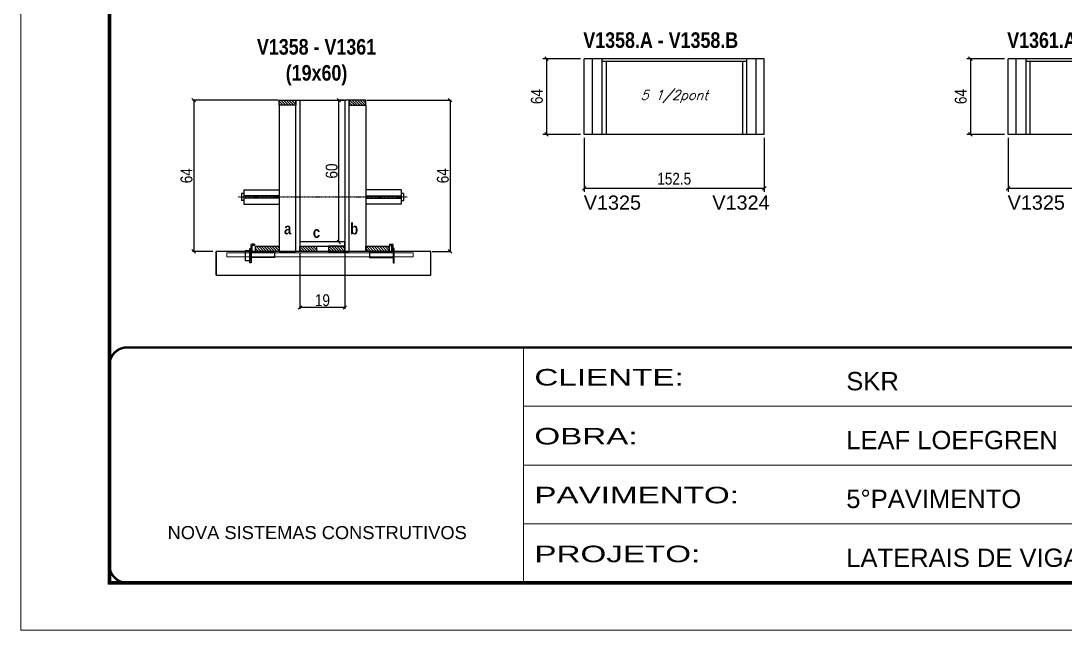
# Model space of a CAD drawing. Extents: x 3309 to 10384, y -2522 to 14608.
# Drawn here: x 3309 to 4193, y 2072 to 2588 of the extents above; entities that cross this region are included whole.
import ezdxf

# ---------------------------------------------------------------- set-up
doc = ezdxf.new("R2010")
doc.units = 0
for name, pattern in [('CONTINUO', [0]), ('DASHED', [0.75, 0.5, -0.25]), ('HIDDEN', [0.375, 0.25, -0.125])]:
    doc.linetypes.add(name, pattern=pattern)
for name, color, linetype in [('5', 5, 'Continuous'), ('barrote', 251, 'Continuous'), ('COTA', 241, 'Continuous'), ('detalhes', 4, 'Continuous'), ('NOMENCLATURA', 7, 'Continuous'), ('Painéis', 200, 'Continuous'), ('presilha', 1, 'Continuous'), ('SARR_2.2x10', 60, 'Continuous'), ('SARR_2.2x7', 40, 'Continuous'), ('SARR_3.5x7', 81, 'Continuous'), ('TENSOR', 3, 'Continuous'), ('texto', 7, 'Continuous')]:
    doc.layers.add(name, color=color, linetype=linetype)
for name, color, linetype, lineweight in [('CONCRETO', 251, 'Continuous', 25), ('Folhas', 255, 'Continuous', 9), ('SARRAFO DE PRESSAO', 251, 'DASHED', 9), ('SCO-___-LAJ', 2, 'Continuous', 0)]:
    doc.layers.add(name, color=color, linetype=linetype, lineweight=lineweight)
doc.styles.add('ARIAL', font='arial.ttf')
doc.styles.add('COTA TECNICA', font='techl___.ttf', dxfattribs={"height": 10})
doc.styles.add('COTA TECNICA 2X', font='techl___.ttf', dxfattribs={"height": 10})
doc.styles.add('Romans', font='romans.shx')
doc.styles.get("Standard").update_dxf_attribs({"font": 'arial.ttf'})
doc.styles.add('TECNICA', font='techb___.ttf', dxfattribs={"height": 10})
doc.styles.add('Tecnologia', font='')
doc.styles.get('Tecnologia').set_extended_font_data('Forgotten Futurist')
doc.dimstyles.new('PAINEL', dxfattribs={"dimtxt": 10, "dimasz": 3, "dimexe": 3, "dimexo": 3, "dimgap": 3, "dimtad": 1, "dimdec": 1, "dimzin": 12, "dimdsep": 46, "dimtxsty": 'COTA TECNICA', "dimblk1": 'OBLIQUE', "dimblk2": 'OBLIQUE', "dimsah": 1, "dimcen": 0.9, "dimclrd": 4, "dimclre": 4, "dimclrt": 240, "dimadec": 1, "dimazin": 3, "dimtfac": 1, "dimtdec": 1, "dimtmove": 0, "dimatfit": 3, "dimfxl": 1, "dimtolj": 1, "dimtzin": 12, "dimarcsym": 0})
doc.dimstyles.new('SECAO', dxfattribs={"dimscale": 0.333333, "dimtxt": 5, "dimasz": 9, "dimexe": 3, "dimexo": 3, "dimgap": 3, "dimtad": 1, "dimdec": 1, "dimlfac": 0.5, "dimzin": 12, "dimdsep": 46, "dimtxsty": 'COTA TECNICA 2X', "dimblk1": 'OBLIQUE', "dimblk2": 'OBLIQUE', "dimsah": 1, "dimcen": 0.9, "dimclrd": 4, "dimclre": 4, "dimclrt": 240, "dimadec": 1, "dimazin": 3, "dimtfac": 1, "dimtdec": 1, "dimtmove": 0, "dimatfit": 3, "dimfxl": 1, "dimtolj": 1, "dimtzin": 12, "dimarcsym": 0})
pattern_1 = [(135, (36781.1714, -121119.5846), (-1.122532015, -1.122532015), [])]

# ---------------------------------------------------------------- blocks, each defined once
blk = doc.blocks.new('9999999999')
at = {"color": 30, "linetype": 'CONTINUO'}
for p, q in [((98564.56, 34230.21), (98564.56, 34429.45)), ((98564.56, 34379.64), (99583.98, 34379.64)), ((98564.56, 34329.83), (99487.98, 34329.83)), ((98564.56, 34280.02), (99487.98, 34280.02))]:
    blk.add_line(p, q, dxfattribs=at)
at = {"color": 30, "linetype": 'CONTINUO', "const_width": 2}
blk.add_lwpolyline([(99583.98, 34230.21), (99583.98, 34414.45, 0.414214), (99568.98, 34429.45), (98228.98, 34429.45, 0.414214), (98213.98, 34414.45), (98213.98, 34245.21, 0.414214), (98228.98, 34230.21), (99583.98, 34230.21)], format="xyb", dxfattribs=at)
at = {"layer": 'Folhas'}
blk.add_lwpolyline([(98138.98, 34190.21), (99623.98, 34190.21), (99623.98, 35240.21), (98138.98, 35240.21)], close=True, dxfattribs=at)
at = {"layer": 'Folhas', "color": 30, "const_width": 3}
blk.add_lwpolyline([(98213.98, 34230.21), (99583.98, 34230.21), (99583.98, 35200.21), (98213.98, 35200.21)], close=True, dxfattribs=at)
at = {"color": 7, "linetype": 'Continuous', "ltscale": 5, "style": 'ARIAL'}
for s, height, p in [('SKR', 15.483, (98837.68, 34393.13)), ('LEAF LOEFGREN', 15.4829, (98837.68, 34343.32)), ('5°PAVIMENTO', 15.4829, (98837.68, 34293.51)), ('NOVA SISTEMAS CONSTRUTIVOS', 11.0592, (98263.19, 34267.21)), ('LATERAIS DE VIGAS', 15.4829, (98837.68, 34243.7))]:
    blk.add_text(s, height=height, dxfattribs=at).set_placement(p)
at = {"layer": 'Folhas', "color": 7, "style": 'Tecnologia', "width": 1.5}
for s, p in [('CLIENTE:', (98573.65, 34397.17)), ('OBRA:', (98573.65, 34347.31)), ('PAVIMENTO:', (98573.65, 34297.5)), ('PROJETO:', (98573.65, 34247.69))]:
    blk.add_text(s, height=14, dxfattribs=at).set_placement(p)
blk = doc.blocks.new('_Oblique')
at = {"color": 0, "linetype": 'ByBlock', "lineweight": -2}
blk.add_line((-0.5, -0.5), (0.5, 0.5), dxfattribs=at)
blk = doc.blocks.new('*D1423')
at = {"layer": 'COTA', "color": 4, "lineweight": -2, "transparency": 16777216}
for p, q in [((3545.63, 2391.59), (3545.63, 2344.11)), ((3583.63, 2391.59), (3583.63, 2344.11)), ((3583.63, 2345.11), (3545.63, 2345.11))]:
    blk.add_line(p, q, dxfattribs=at)
at = {"layer": 'Defpoints', "color": 0, "transparency": 16777216}
for p in [(3545.63, 2392.59), (3583.63, 2392.59), (3545.63, 2345.11)]:
    blk.add_point(p, dxfattribs=at)
at = {"layer": 'COTA', "color": 4, "lineweight": -2, "transparency": 16777216, "xscale": 3, "yscale": 3, "zscale": 3, "rotation": 180}
blk.add_blockref('_Oblique', (3545.63, 2345.11), dxfattribs=at)
at = {"layer": 'COTA', "color": 4, "lineweight": -2, "transparency": 16777216, "xscale": 3, "yscale": 3, "zscale": 3}
blk.add_blockref('_Oblique', (3583.63, 2345.11), dxfattribs=at)
at = {"layer": 'COTA', "color": 240, "transparency": 16777216, "insert": (3564.63, 2351.2), "char_height": 10, "attachment_point": 5, "style": 'COTA TECNICA 2X'}
blk.add_mtext('\\A1;19', dxfattribs=at)
blk = doc.blocks.new('PRESILHA METÁLICA 1')
at = {"layer": 'presilha'}
for p, q in [((6, 15.5), (7.5, 15.5)), ((6, -2.5), (6, 15.5)), ((7.5, 10.6), (7.5, 19.9)), ((7.5, 15.5), (7.5, -2.5)), ((12, 21), (8.6, 21)), ((9, 11.6), (9, 18.9)), ((12, 19.5), (9.6, 19.5)), ((12, 21), (12, 19.5)), ((0, 13), (6, 13)), ((0, 13), (0, 0)), ((6, 0), (0, 0)), ((6, 13), (6, 0)), ((37.5, 4.1), (7.5, 4.1)), ((37.5, 11), (9.6, 11)), ((37.5, 11), (37.5, 4.1)), ((7.5, -2.5), (6, -2.5))]:
    blk.add_line(p, q, dxfattribs=at)
for centre, radius, start, end in [((8.6, 19.9), 1.14, 90, 180), ((9.6, 18.9), 0.57, 90, 180), ((9.6, 11.6), 0.57, 180, 270)]:
    blk.add_arc(centre, radius, start, end, dxfattribs=at)
blk = doc.blocks.new('PRESILHA METÁLICA 2')
at = {"layer": 'presilha'}
for p, q in [((-30.8, 13.5), (-30.8, 6.6)), ((-30.8, 13.5), (-2.8, 13.5)), ((-5.2, 23.5), (-5.2, 22)), ((-5.2, 23.5), (-1.9, 23.5)), ((-5.2, 22), (-2.8, 22)), ((-2.2, 14.1), (-2.2, 21.4)), ((0.8, 18), (-0.8, 18)), ((-0.8, 18), (-0.8, 0)), ((-0.8, 14.6), (-0.8, 22.4)), ((0.8, 0), (0.8, 18)), ((-30.8, 6.6), (-0.8, 6.6)), ((-0.8, 0), (0.8, 0))]:
    blk.add_line(p, q, dxfattribs=at)
for centre, radius, start, end in [((-2.8, 21.4), 0.57, 0, 90), ((-2.8, 14.1), 0.57, 270, 0), ((-1.9, 22.4), 1.14, 0, 90)]:
    blk.add_arc(centre, radius, start, end, dxfattribs=at)
blk = doc.blocks.new('*D1424')
at = {"layer": 'COTA', "color": 4, "lineweight": -2, "transparency": 16777216}
for p, q in [((3602.23, 2520.59), (3673.68, 2520.59)), ((3672.68, 2520.59), (3672.68, 2392.59)), ((3657.45, 2392.59), (3673.68, 2392.59))]:
    blk.add_line(p, q, dxfattribs=at)
at = {"layer": 'Defpoints', "color": 0, "transparency": 16777216}
for p in [(3601.23, 2520.59), (3656.45, 2392.59), (3672.68, 2392.59)]:
    blk.add_point(p, dxfattribs=at)
at = {"layer": 'COTA', "color": 4, "lineweight": -2, "transparency": 16777216, "xscale": 3, "yscale": 3, "zscale": 3}
for p, rotation in [((3672.68, 2520.59), 90), ((3672.68, 2392.59), 270)]:
    blk.add_blockref('_Oblique', p, dxfattribs=dict(at, rotation=rotation))
at = {"layer": 'COTA', "color": 240, "transparency": 16777216, "insert": (3666.58, 2456.59), "char_height": 10, "attachment_point": 5, "rotation": 90, "style": 'COTA TECNICA 2X'}
blk.add_mtext('\\A1;64', dxfattribs=at)
blk = doc.blocks.new('*D1425')
at = {"layer": 'COTA', "color": 4, "lineweight": -2, "transparency": 16777216}
for p, q in [((3527.03, 2520.59), (3454.71, 2520.59)), ((3455.71, 2520.59), (3455.71, 2392.59)), ((3471.82, 2392.59), (3454.71, 2392.59))]:
    blk.add_line(p, q, dxfattribs=at)
at = {"layer": 'Defpoints', "color": 0, "transparency": 16777216}
for p in [(3528.03, 2520.59), (3455.71, 2392.59), (3472.82, 2392.59)]:
    blk.add_point(p, dxfattribs=at)
at = {"layer": 'COTA', "color": 4, "lineweight": -2, "transparency": 16777216, "xscale": 3, "yscale": 3, "zscale": 3}
for p, rotation in [((3455.71, 2520.59), 90), ((3455.71, 2392.59), 270)]:
    blk.add_blockref('_Oblique', p, dxfattribs=dict(at, rotation=rotation))
at = {"layer": 'COTA', "color": 240, "transparency": 16777216, "insert": (3449.61, 2456.59), "char_height": 10, "attachment_point": 5, "rotation": 90, "style": 'COTA TECNICA 2X'}
blk.add_mtext('\\A1;64', dxfattribs=at)
blk = doc.blocks.new('*D1426')
at = {"layer": 'COTA', "color": 4, "lineweight": -2, "transparency": 16777216}
for p, q in [((3582.63, 2520.59), (3577.56, 2520.59)), ((3578.56, 2400.59), (3578.56, 2520.59)), ((3582.63, 2400.59), (3577.56, 2400.59))]:
    blk.add_line(p, q, dxfattribs=at)
at = {"layer": 'Defpoints', "color": 0, "transparency": 16777216}
for p in [(3578.56, 2520.59), (3583.63, 2520.59), (3583.63, 2400.59)]:
    blk.add_point(p, dxfattribs=at)
at = {"layer": 'COTA', "color": 4, "lineweight": -2, "transparency": 16777216, "xscale": 3, "yscale": 3, "zscale": 3}
for p, rotation in [((3578.56, 2520.59), 90), ((3578.56, 2400.59), 270)]:
    blk.add_blockref('_Oblique', p, dxfattribs=dict(at, rotation=rotation))
at = {"layer": 'COTA', "color": 240, "transparency": 16777216, "insert": (3572.46, 2460.59), "char_height": 10, "attachment_point": 5, "rotation": 90, "style": 'COTA TECNICA 2X'}
blk.add_mtext('\\A1;60', dxfattribs=at)
blk = doc.blocks.new('*D1427')
at = {"layer": 'COTA', "color": 4, "linetype": 'ByBlock', "lineweight": -2, "transparency": 16777216}
for p, q in [((3786.18, 2488.58), (3786.18, 2442.89)), ((3938.68, 2488.58), (3938.68, 2442.89)), ((3938.68, 2445.89), (3786.18, 2445.89))]:
    blk.add_line(p, q, dxfattribs=at)
at = {"layer": 'Defpoints', "color": 0, "linetype": 'ByBlock', "transparency": 16777216}
for p in [(3786.18, 2491.58), (3938.68, 2491.58), (3786.18, 2445.89)]:
    blk.add_point(p, dxfattribs=at)
at = {"layer": 'COTA', "color": 4, "linetype": 'ByBlock', "lineweight": -2, "transparency": 16777216, "xscale": 3, "yscale": 3, "zscale": 3, "rotation": 180}
blk.add_blockref('_Oblique', (3786.18, 2445.89), dxfattribs=at)
at = {"layer": 'COTA', "color": 4, "linetype": 'ByBlock', "lineweight": -2, "transparency": 16777216, "xscale": 3, "yscale": 3, "zscale": 3}
blk.add_blockref('_Oblique', (3938.68, 2445.89), dxfattribs=at)
at = {"layer": 'COTA', "color": 240, "linetype": 'ByBlock', "transparency": 16777216, "insert": (3862.43, 2454), "char_height": 10, "attachment_point": 5, "style": 'COTA TECNICA'}
blk.add_mtext('\\A1;152.5', dxfattribs=at)
blk = doc.blocks.new('*D1428')
at = {"layer": 'COTA', "color": 4, "lineweight": -2, "transparency": 16777216}
for p, q in [((3783.18, 2555.58), (3751.3, 2555.58)), ((3754.3, 2555.58), (3754.3, 2491.58)), ((3783.18, 2491.58), (3751.3, 2491.58))]:
    blk.add_line(p, q, dxfattribs=at)
at = {"layer": 'Defpoints', "color": 0, "transparency": 16777216}
for p in [(3786.18, 2555.58), (3754.3, 2491.58), (3786.18, 2491.58)]:
    blk.add_point(p, dxfattribs=at)
at = {"layer": 'COTA', "color": 4, "lineweight": -2, "transparency": 16777216, "xscale": 3, "yscale": 3, "zscale": 3}
for p, rotation in [((3754.3, 2555.58), 90), ((3754.3, 2491.58), 270)]:
    blk.add_blockref('_Oblique', p, dxfattribs=dict(at, rotation=rotation))
at = {"layer": 'COTA', "color": 240, "transparency": 16777216, "insert": (3746.2, 2523.58), "char_height": 10, "attachment_point": 5, "rotation": 90, "style": 'COTA TECNICA'}
blk.add_mtext('\\A1;64', dxfattribs=at)
blk = doc.blocks.new('*D1430')
at = {"layer": 'COTA', "color": 4, "linetype": 'ByBlock', "lineweight": -2, "transparency": 16777216}
for p, q in [((4145.01, 2488.58), (4145.01, 2442.89)), ((4297.51, 2488.58), (4297.51, 2442.89)), ((4297.51, 2445.89), (4145.01, 2445.89))]:
    blk.add_line(p, q, dxfattribs=at)
at = {"layer": 'Defpoints', "color": 0, "linetype": 'ByBlock', "transparency": 16777216}
for p in [(4145.01, 2491.58), (4297.51, 2491.58), (4145.01, 2445.89)]:
    blk.add_point(p, dxfattribs=at)
at = {"layer": 'COTA', "color": 4, "linetype": 'ByBlock', "lineweight": -2, "transparency": 16777216, "xscale": 3, "yscale": 3, "zscale": 3, "rotation": 180}
blk.add_blockref('_Oblique', (4145.01, 2445.89), dxfattribs=at)
at = {"layer": 'COTA', "color": 4, "linetype": 'ByBlock', "lineweight": -2, "transparency": 16777216, "xscale": 3, "yscale": 3, "zscale": 3}
blk.add_blockref('_Oblique', (4297.51, 2445.89), dxfattribs=at)
at = {"layer": 'COTA', "color": 240, "linetype": 'ByBlock', "transparency": 16777216, "insert": (4221.26, 2454), "char_height": 10, "attachment_point": 5, "style": 'COTA TECNICA'}
blk.add_mtext('\\A1;152.5', dxfattribs=at)
blk = doc.blocks.new('*D1429')
at = {"layer": 'COTA', "color": 4, "lineweight": -2, "transparency": 16777216}
for p, q in [((4142.01, 2555.58), (4110.12, 2555.58)), ((4113.12, 2555.58), (4113.12, 2491.58)), ((4142.01, 2491.58), (4110.12, 2491.58))]:
    blk.add_line(p, q, dxfattribs=at)
at = {"layer": 'Defpoints', "color": 0, "transparency": 16777216}
for p in [(4145.01, 2555.58), (4113.12, 2491.58), (4145.01, 2491.58)]:
    blk.add_point(p, dxfattribs=at)
at = {"layer": 'COTA', "color": 4, "lineweight": -2, "transparency": 16777216, "xscale": 3, "yscale": 3, "zscale": 3}
for p, rotation in [((4113.12, 2555.58), 90), ((4113.12, 2491.58), 270)]:
    blk.add_blockref('_Oblique', p, dxfattribs=dict(at, rotation=rotation))
at = {"layer": 'COTA', "color": 240, "transparency": 16777216, "insert": (4105.02, 2523.58), "char_height": 10, "attachment_point": 5, "rotation": 90, "style": 'COTA TECNICA'}
blk.add_mtext('\\A1;64', dxfattribs=at)

msp = doc.modelspace()

# ---------------------------------------------------------------- hatches: boundary and pattern name
at = {"layer": 'SARR_2.2x10'}
h = msp.add_hatch(dxfattribs=at)
h.set_pattern_fill('ANSI31', color=256, scale=0.5, angle=90)
h.set_pattern_definition([(135, (36701.5714, -121119.5846), (-1.122532015, -1.122532015), [])])
h.paths.add_polyline_path([(3508.03, 2396.99), (3508.03, 2392.59), (3528.03, 2392.59), (3528.03, 2396.99)])
h = msp.add_hatch(dxfattribs=at)
h.set_pattern_fill('ANSI31', color=256, scale=0.5, angle=90)
h.set_pattern_definition([(135, (36794.7714, -121119.5846), (-1.122532015, -1.122532015), [])])
h.paths.add_polyline_path([(3601.23, 2396.99), (3601.23, 2392.59), (3621.23, 2392.59), (3621.23, 2396.99)])
at = {"layer": 'SARR_2.2x7'}
h = msp.add_hatch(dxfattribs=at)
h.set_pattern_fill('ANSI31', color=256, scale=0.5, angle=90)
h.set_pattern_definition([(135, (36695.5714, -120995.9846), (-1.122532015, -1.122532015), [])])
h.paths.add_polyline_path([(3542.03, 2520.59), (3542.03, 2516.19), (3528.03, 2516.19), (3528.03, 2520.59)])
h = msp.add_hatch(dxfattribs=at)
h.set_pattern_fill('ANSI31', color=256, scale=0.5, angle=90)
h.set_pattern_definition([(135, (36715.5714, -120995.9846), (-1.122532015, -1.122532015), [])])
h.paths.add_polyline_path([(3587.23, 2520.59), (3587.23, 2516.19), (3601.23, 2516.19), (3601.23, 2520.59)])
h = msp.add_hatch(dxfattribs=at)
h.set_pattern_fill('ANSI31', color=256, scale=0.5, angle=90)
h.set_pattern_definition(pattern_1)
h.paths.add_polyline_path([(3559.63, 2392.59), (3559.63, 2396.99), (3545.63, 2396.99), (3545.63, 2392.59)])
h = msp.add_hatch(dxfattribs=at)
h.set_pattern_fill('ANSI31', color=256, scale=0.5, angle=90)
h.set_pattern_definition(pattern_1)
h.paths.add_polyline_path([(3569.63, 2396.99), (3569.63, 2392.59), (3583.63, 2392.59), (3583.63, 2396.99)])

# ---------------------------------------------------------------- linework, layer by layer
at = {"ltscale": 3}
for p, q in [((3496.03, 2441.68), (3496.03, 2435.68)), ((3498.03, 2441.68), (3496.03, 2441.68)), ((3498.03, 2444.68), (3498.03, 2432.68)), ((3498.03, 2444.68), (3528.03, 2444.68)), ((3528.03, 2439.68), (3498.03, 2439.68)), ((3631.23, 2444.68), (3601.23, 2444.68)), ((3601.23, 2439.68), (3631.23, 2439.68)), ((3631.23, 2444.68), (3631.23, 2432.68)), ((3633.23, 2441.68), (3631.23, 2441.68)), ((3633.23, 2441.68), (3633.23, 2435.68)), ((3498.03, 2435.68), (3496.03, 2435.68)), ((3528.03, 2437.68), (3498.03, 2437.68)), ((3498.03, 2432.68), (3528.03, 2432.68)), ((3601.23, 2437.68), (3631.23, 2437.68)), ((3631.23, 2432.68), (3601.23, 2432.68)), ((3631.23, 2435.68), (3633.23, 2435.68))]:
    msp.add_line(p, q, dxfattribs=at)
at = {"layer": 'barrote'}
msp.add_lwpolyline([(3474.58, 2372.59), (3656.49, 2372.59), (3656.49, 2392.59), (3474.58, 2392.59)], close=True, dxfattribs=at)
at = {"layer": 'CONCRETO', "linetype": 'Continuous'}
msp.add_line((3545.63, 2520.59), (3583.63, 2520.59), dxfattribs=at)
at = {"layer": 'detalhes', "color": 250}
msp.add_line((3474.58, 2372.59), (3474.58, 2392.59), dxfattribs=at)
at = {"layer": 'Painéis', "linetype": 'ByBlock'}
for p, q in [((3938.68, 2555.58), (3786.18, 2555.58)), ((3786.18, 2491.58), (3786.18, 2555.58)), ((3938.68, 2491.58), (3938.68, 2555.58)), ((4297.51, 2555.58), (4145.01, 2555.58)), ((4145.01, 2491.58), (4145.01, 2555.58)), ((3938.68, 2491.58), (3786.18, 2491.58)), ((4297.51, 2491.58), (4145.01, 2491.58))]:
    msp.add_line(p, q, dxfattribs=at)
at = {"layer": 'Painéis', "linetype": 'Continuous'}
for points in [[(3542.03, 2392.59), (3542.03, 2520.59), (3545.63, 2520.59), (3545.63, 2392.59)], [(3587.23, 2392.59), (3587.23, 2520.59), (3583.63, 2520.59), (3583.63, 2392.59)], [(3583.63, 2400.59), (3545.63, 2400.59), (3545.63, 2396.99), (3583.63, 2396.99)]]:
    msp.add_lwpolyline(points, close=True, dxfattribs=at)
at = {"layer": 'SARR_2.2x10'}
for points in [[(3508.03, 2396.99), (3528.03, 2396.99), (3528.03, 2392.59), (3508.03, 2392.59)], [(3601.23, 2396.99), (3621.23, 2396.99), (3621.23, 2392.59), (3601.23, 2392.59)]]:
    msp.add_lwpolyline(points, close=True, dxfattribs=at)
at = {"layer": 'SARR_2.2x7', "linetype": 'Continuous'}
for p, q in [((3793.18, 2491.58), (3793.18, 2555.58)), ((3931.68, 2491.58), (3931.68, 2555.58)), ((4152.01, 2491.58), (4152.01, 2555.58)), ((3923.68, 2553.38), (3801.18, 2553.38)), ((4282.51, 2553.38), (4160.01, 2553.38))]:
    msp.add_line(p, q, dxfattribs=at)
at = {"layer": 'SARR_2.2x7', "elevation": 0}
for points in [[(3528.03, 2520.59), (3542.03, 2520.59), (3542.03, 2516.19), (3528.03, 2516.19)], [(3601.23, 2520.59), (3587.23, 2520.59), (3587.23, 2516.19), (3601.23, 2516.19)]]:
    msp.add_lwpolyline(points, close=True, dxfattribs=at)
at = {"layer": 'SARR_2.2x7'}
for points in [[(3545.63, 2396.99), (3559.63, 2396.99), (3559.63, 2392.59), (3545.63, 2392.59)], [(3583.63, 2396.99), (3569.63, 2396.99), (3569.63, 2392.59), (3583.63, 2392.59)]]:
    msp.add_lwpolyline(points, close=True, dxfattribs=at)
at = {"layer": 'SARR_3.5x7'}
for p, q in [((3801.18, 2555.58), (3801.18, 2491.58)), ((3923.68, 2555.58), (3923.68, 2491.58)), ((4160.01, 2555.58), (4160.01, 2491.58)), ((3804.68, 2553.38), (3804.68, 2491.58)), ((3920.18, 2553.38), (3920.18, 2491.58)), ((4163.51, 2553.38), (4163.51, 2491.58))]:
    msp.add_line(p, q, dxfattribs=at)
for points in [[(3542.03, 2516.19), (3528.03, 2516.19), (3528.03, 2392.59), (3542.03, 2392.59)], [(3587.23, 2516.19), (3601.23, 2516.19), (3601.23, 2392.59), (3587.23, 2392.59)]]:
    msp.add_lwpolyline(points, close=True, dxfattribs=at)
at = {"layer": 'SCO-___-LAJ', "color": 1}
msp.add_lwpolyline([(3483.58, 2391.25), (3641.42, 2391.25), (3641.42, 2388.05), (3483.58, 2388.05)], close=True, dxfattribs=at)
at = {"layer": 'TENSOR', "linetype": 'HIDDEN', "ltscale": 0.5}
msp.add_line((3493.03, 2438.68), (3636.54, 2438.68), dxfattribs=at)

# ---------------------------------------------------------------- block references
at = {"layer": 'presilha', "xscale": 0.6666666666666666, "yscale": 0.6666666666666666, "zscale": 0.6666666666666666}
for name, p in [('PRESILHA METÁLICA 1', (3499.17, 2384.62)), ('PRESILHA METÁLICA 2', (3624.91, 2382.95))]:
    msp.add_blockref(name, p, dxfattribs=at)
at = {"layer": 'SARRAFO DE PRESSAO', "color": 6, "linetype": 'ByBlock'}
msp.add_blockref('9999999999', (-94829.61, -32118.1), dxfattribs=at)

# ---------------------------------------------------------------- texts
at = {"layer": '5', "linetype": 'Continuous'}
for s, p in [('V1325', (3785.84, 2427.88)), ('V1324', (3894.66, 2427.88)), ('V1325', (4144.66, 2427.88))]:
    msp.add_text(s, height=12, rotation=359.99996, dxfattribs=at).set_placement(p)
at = {"layer": 'detalhes', "style": 'TECNICA'}
for s, p in [('a', (3532.16, 2406.98)), ('b', (3588.13, 2406.97)), ('c', (3556.53, 2404.06))]:
    msp.add_text(s, height=9.6, dxfattribs=at).set_placement(p)
at = {"layer": 'NOMENCLATURA', "style": 'TECNICA'}
for s, p in [('V1358.A - V1358.B', (3785.46, 2564.76)), ('V1361.A - V1361.B', (4144.29, 2564.76))]:
    msp.add_text(s, height=13.2, dxfattribs=at).set_placement(p)
at = {"layer": 'NOMENCLATURA', "insert": (3559.63, 2572.28), "char_height": 13.2, "attachment_point": 2, "style": 'TECNICA'}
msp.add_mtext_dynamic_manual_height_columns('V1358 - V1361\\P(19x60)', width=300.2766, gutter_width=1, heights=[0], dxfattribs=at)
at = {"layer": 'texto', "color": 2, "insert": (3862.43, 2523.58), "char_height": 8, "attachment_point": 5, "style": 'Romans'}
msp.add_mtext('{\\Q19;\\C256;5 1/2pont}', dxfattribs=at)

# ---------------------------------------------------------------- dimensions: what is measured, and where the dimension line sits
at = {"layer": 'COTA'}
for base, p1, p2, dimstyle, picture, middle in [((3754.3, 2491.58), (3786.18, 2555.58), (3786.18, 2491.58), 'PAINEL', '*D1428', (3746.2, 2523.58)), ((4113.12, 2491.58), (4145.01, 2555.58), (4145.01, 2491.58), 'PAINEL', '*D1429', (4105.02, 2523.58)), ((3455.71, 2392.59, 0), (3528.03, 2520.59), (3472.82, 2392.59, 0), 'SECAO', '*D1425', (3449.61, 2456.59, 0)), ((3578.56, 2520.59), (3583.63, 2400.59), (3583.63, 2520.59), 'SECAO', '*D1426', (3572.46, 2460.59)), ((3672.68, 2392.59, 0), (3601.23, 2520.59), (3656.45, 2392.59, 0), 'SECAO', '*D1424', (3666.58, 2456.59, 0))]:
    dim = msp.add_linear_dim(base=base, p1=p1, p2=p2, angle=90, dimstyle=dimstyle, dxfattribs=at)
    dim.commit()
    dim.dimension.update_dxf_attribs({"geometry": picture, "text_midpoint": middle})
at = {"layer": 'COTA', "linetype": 'ByBlock'}
for base, p1, p2, picture, middle in [((3786.18, 2445.89), (3938.68, 2491.58), (3786.18, 2491.58), '*D1427', (3862.43, 2454)), ((4145.01, 2445.89), (4297.51, 2491.58), (4145.01, 2491.58), '*D1430', (4221.26, 2454))]:
    dim = msp.add_linear_dim(base=base, p1=p1, p2=p2, angle=180, dimstyle='PAINEL', dxfattribs=at)
    dim.commit()
    dim.dimension.update_dxf_attribs({"geometry": picture, "text_midpoint": middle})
at = {"layer": 'COTA'}
dim = msp.add_linear_dim(base=(3545.63, 2345.11), p1=(3583.63, 2392.59), p2=(3545.63, 2392.59), angle=180, dimstyle='SECAO', dxfattribs=at)
dim.commit()
dim.dimension.update_dxf_attribs({"geometry": '*D1423', "text_midpoint": (3564.63, 2345.11), "dimtype": 160})

doc.saveas('drawing.dxf')
